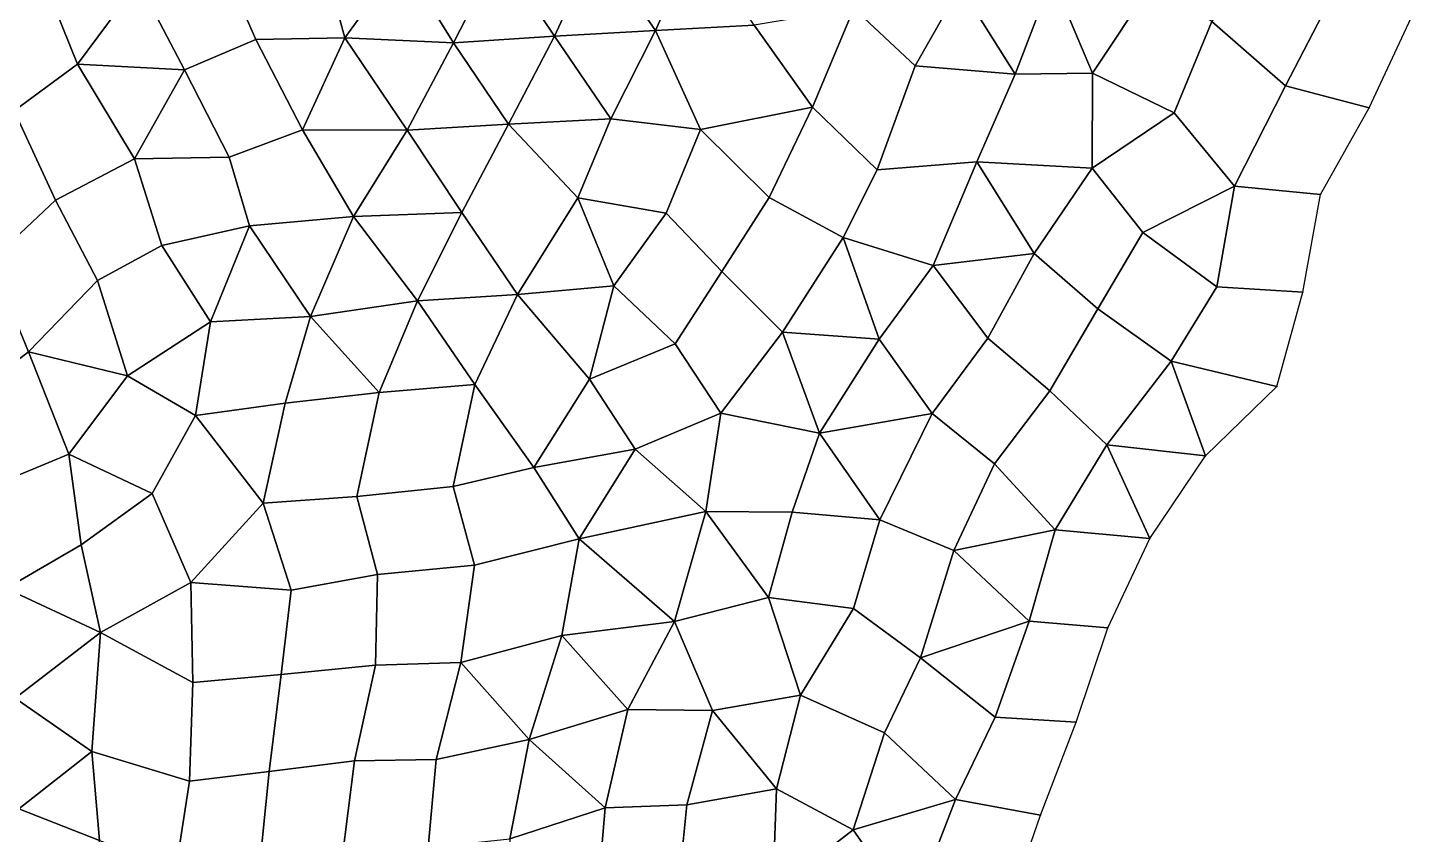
# Model space of a CAD drawing. Extents: x 727294 to 731543, y 8575035 to 8579824.
# Drawn here: x 729821.5 to 730099.4, y 8576063.1 to 8576225.1 of the extents above; entities that cross this region are included whole.
import ezdxf

# ---------------------------------------------------------------- set-up
doc = ezdxf.new("R2010")
doc.units = 0
for name, color, linetype in [('MESH_BOUND', 25, 'CONTINUOUS'), ('MESH_ELEMS', 250, 'CONTINUOUS'), ('MESH_NODES', 18, 'CONTINUOUS')]:
    doc.layers.add(name, color=color, linetype=linetype)

msp = doc.modelspace()

# ---------------------------------------------------------------- linework, layer by layer
at = {"layer": 'MESH_BOUND', "color": 25}
for points in [[(730090.95, 8576209.01, 38.17), (730099.43, 8576227.11, 38.17)], [(730081.17, 8576191.57, 38.17), (730090.95, 8576209.01, 38.17)], [(730077.67, 8576171.97, 38.17), (730081.17, 8576191.57, 38.17)], [(730072.41, 8576153.02, 38.17), (730077.67, 8576171.97, 38.17)], [(730058.12, 8576139.1, 38.17), (730072.41, 8576153.02, 38.17)], [(730046.91, 8576122.54, 38.17), (730058.12, 8576139.1, 38.17)], [(730038.51, 8576104.59, 38.17), (730046.91, 8576122.54, 38.17)], [(730032.14, 8576085.64, 38.17), (730038.51, 8576104.59, 38.17)], [(730024.97, 8576066.97, 38.17), (730032.14, 8576085.64, 38.17)], [(730018.47, 8576048.15, 38.17), (730024.97, 8576066.97, 38.17)]]:
    msp.add_polyline3d(points, dxfattribs=at)
at = {"layer": 'MESH_ELEMS', "color": 179}
for points in [[(729879.37, 8576244.75, 34.35), (729860.29, 8576238.96, 34.25), (729867.33, 8576222.71, 34.45), (729885.21, 8576223.04, 35.39)], [(729885.21, 8576223.04, 35.39), (729896.7, 8576238.81, 35.09), (729879.37, 8576244.75, 34.35), (729885.21, 8576223.04, 35.39)], [(729987.45, 8576228.97, 35.16), (729999.78, 8576217.43, 35.86), (730008.81, 8576233.39, 37.24), (729996.41, 8576244.67, 35.12)], [(729935.75, 8576241.71, 35.08), (729916.25, 8576240.03, 35.09), (729927.33, 8576223.43, 35.11), (729935.75, 8576241.71, 35.08)], [(729927.33, 8576223.43, 35.11), (729947.61, 8576224.57, 35.16), (729935.75, 8576241.71, 35.08), (729927.33, 8576223.43, 35.11)], [(729947.61, 8576224.57, 35.16), (729955.78, 8576242.9, 35.11), (729935.75, 8576241.71, 35.08), (729947.61, 8576224.57, 35.16)], [(729955.78, 8576242.9, 35.11), (729947.61, 8576224.57, 35.16), (729967.44, 8576225.64, 35.2), (729955.78, 8576242.9, 35.11)], [(730059.34, 8576226.38, 38.17), (730074.18, 8576213.4, 38.17), (730083.31, 8576231.14, 38.17), (730069.21, 8576241.26, 38.17)], [(729860.29, 8576238.96, 34.25), (729843.77, 8576234.34, 34.41), (729853.04, 8576216.67, 34.73), (729867.33, 8576222.71, 34.45)], [(729896.7, 8576238.81, 35.09), (729885.21, 8576223.04, 35.39), (729907.05, 8576222.07, 35.24), (729896.7, 8576238.81, 35.09)], [(729907.05, 8576222.07, 35.24), (729916.25, 8576240.03, 35.09), (729896.7, 8576238.81, 35.09), (729907.05, 8576222.07, 35.24)], [(729907.05, 8576222.07, 35.24), (729927.33, 8576223.43, 35.11), (729916.25, 8576240.03, 35.09), (729907.05, 8576222.07, 35.24)], [(729831.52, 8576217.75, 35.28), (729823.81, 8576236.95, 34.72), (729808.88, 8576227.41, 35.13), (729818.83, 8576208.38, 34.94)], [(729843.77, 8576234.34, 34.41), (729823.81, 8576236.95, 34.72), (729831.52, 8576217.75, 35.28), (729843.77, 8576234.34, 34.41)], [(729843.77, 8576234.34, 34.41), (729831.52, 8576217.75, 35.28), (729853.04, 8576216.67, 34.73), (729843.77, 8576234.34, 34.41)], [(729999.78, 8576217.43, 35.86), (730019.89, 8576215.77, 38.17), (730008.81, 8576233.39, 37.24), (729999.78, 8576217.43, 35.86)], [(730008.81, 8576233.39, 37.24), (730019.89, 8576215.77, 38.17), (730027.29, 8576235.21, 38.17), (730008.81, 8576233.39, 37.24)], [(730035.37, 8576215.96, 38.17), (730027.29, 8576235.21, 38.17), (730019.89, 8576215.77, 38.17), (730035.37, 8576215.96, 38.17)], [(730035.37, 8576215.96, 38.17), (730047.38, 8576234.06, 38.17), (730027.29, 8576235.21, 38.17), (730035.37, 8576215.96, 38.17)], [(730035.37, 8576215.96, 38.17), (730051.83, 8576207.98, 38.17), (730059.34, 8576226.38, 38.17), (730047.38, 8576234.06, 38.17)], [(730090.95, 8576209.01, 38.17), (730099.43, 8576227.11, 38.17), (730083.31, 8576231.14, 38.17), (730074.18, 8576213.4, 38.17)], [(729979.19, 8576209.14, 35.27), (729987.45, 8576228.97, 35.16), (729967.44, 8576225.64, 35.2), (729979.19, 8576209.14, 35.27)], [(729999.78, 8576217.43, 35.86), (729987.45, 8576228.97, 35.16), (729979.19, 8576209.14, 35.27), (729992.15, 8576196.56, 35.31)], [(729927.33, 8576223.43, 35.11), (729938.63, 8576206.78, 35.32), (729947.61, 8576224.57, 35.16), (729927.33, 8576223.43, 35.11)], [(729956.7, 8576204.68, 35.34), (729947.61, 8576224.57, 35.16), (729938.63, 8576206.78, 35.32), (729956.7, 8576204.68, 35.34)], [(729956.7, 8576204.68, 35.34), (729979.19, 8576209.14, 35.27), (729967.44, 8576225.64, 35.2), (729947.61, 8576224.57, 35.16)], [(730051.83, 8576207.98, 38.17), (730063.92, 8576193.29, 38.17), (730074.18, 8576213.4, 38.17), (730059.34, 8576226.38, 38.17)], [(729861.99, 8576199.13, 34.62), (729876.72, 8576204.59, 35.33), (729867.33, 8576222.71, 34.45), (729853.04, 8576216.67, 34.73)], [(729876.72, 8576204.59, 35.33), (729885.21, 8576223.04, 35.39), (729867.33, 8576222.71, 34.45), (729876.72, 8576204.59, 35.33)], [(729897.76, 8576204.55, 35.71), (729885.21, 8576223.04, 35.39), (729876.72, 8576204.59, 35.33), (729897.76, 8576204.55, 35.71)], [(729897.76, 8576204.55, 35.71), (729907.05, 8576222.07, 35.24), (729885.21, 8576223.04, 35.39), (729897.76, 8576204.55, 35.71)], [(729897.76, 8576204.55, 35.71), (729918.13, 8576205.7, 35.29), (729907.05, 8576222.07, 35.24), (729897.76, 8576204.55, 35.71)], [(729907.05, 8576222.07, 35.24), (729918.13, 8576205.7, 35.29), (729927.33, 8576223.43, 35.11), (729907.05, 8576222.07, 35.24)], [(729927.33, 8576223.43, 35.11), (729918.13, 8576205.7, 35.29), (729938.63, 8576206.78, 35.32), (729927.33, 8576223.43, 35.11)], [(729843.02, 8576198.74, 34.54), (729831.52, 8576217.75, 35.28), (729818.83, 8576208.38, 34.94), (729827.09, 8576190.44, 34.53)], [(729831.52, 8576217.75, 35.28), (729843.02, 8576198.74, 34.54), (729853.04, 8576216.67, 34.73), (729831.52, 8576217.75, 35.28)], [(729843.02, 8576198.74, 34.54), (729861.99, 8576199.13, 34.62), (729853.04, 8576216.67, 34.73), (729843.02, 8576198.74, 34.54)], [(729999.78, 8576217.43, 35.86), (729992.15, 8576196.56, 35.31), (730012.17, 8576198.18, 38.17), (730019.89, 8576215.77, 38.17)], [(730035.33, 8576196.91, 38.17), (730035.37, 8576215.96, 38.17), (730019.89, 8576215.77, 38.17), (730012.17, 8576198.18, 38.17)], [(730035.37, 8576215.96, 38.17), (730035.33, 8576196.91, 38.17), (730051.83, 8576207.98, 38.17), (730035.37, 8576215.96, 38.17)], [(730081.17, 8576191.57, 38.17), (730090.95, 8576209.01, 38.17), (730074.18, 8576213.4, 38.17), (730063.92, 8576193.29, 38.17)], [(729805.57, 8576193.91, 34.5), (729814.16, 8576178.27, 34.66), (729827.09, 8576190.44, 34.53), (729818.83, 8576208.38, 34.94)], [(729956.7, 8576204.68, 35.34), (729970.45, 8576190.99, 35.44), (729979.19, 8576209.14, 35.27), (729956.7, 8576204.68, 35.34)], [(729970.45, 8576190.99, 35.44), (729985.3, 8576182.99, 35.69), (729992.15, 8576196.56, 35.31), (729979.19, 8576209.14, 35.27)], [(730045.54, 8576183.96, 38.17), (730063.92, 8576193.29, 38.17), (730051.83, 8576207.98, 38.17), (730035.33, 8576196.91, 38.17)], [(729897.76, 8576204.55, 35.71), (729908.71, 8576187.99, 35.97), (729918.13, 8576205.7, 35.29), (729897.76, 8576204.55, 35.71)], [(729908.71, 8576187.99, 35.97), (729919.92, 8576171.53, 35.96), (729932.05, 8576190.96, 35.63), (729918.13, 8576205.7, 35.29)], [(729918.13, 8576205.7, 35.29), (729932.05, 8576190.96, 35.63), (729938.63, 8576206.78, 35.32), (729918.13, 8576205.7, 35.29)], [(729949.78, 8576187.85, 35.55), (729956.7, 8576204.68, 35.34), (729938.63, 8576206.78, 35.32), (729932.05, 8576190.96, 35.63)], [(729876.72, 8576204.59, 35.33), (729861.99, 8576199.13, 34.62), (729866.07, 8576185.29, 34.64), (729886.98, 8576187.19, 35.6)], [(729886.98, 8576187.19, 35.6), (729897.76, 8576204.55, 35.71), (729876.72, 8576204.59, 35.33), (729886.98, 8576187.19, 35.6)], [(729897.76, 8576204.55, 35.71), (729886.98, 8576187.19, 35.6), (729908.71, 8576187.99, 35.97), (729897.76, 8576204.55, 35.71)], [(729970.45, 8576190.99, 35.44), (729956.7, 8576204.68, 35.34), (729949.78, 8576187.85, 35.55), (729960.95, 8576176.12, 35.64)], [(729827.09, 8576190.44, 34.53), (729835.55, 8576174.3, 34.47), (729848.51, 8576181.34, 34.49), (729843.02, 8576198.74, 34.54)], [(729848.51, 8576181.34, 34.49), (729866.07, 8576185.29, 34.64), (729861.99, 8576199.13, 34.62), (729843.02, 8576198.74, 34.54)], [(730003.4, 8576177.34, 38.17), (730012.17, 8576198.18, 38.17), (729992.15, 8576196.56, 35.31), (729985.3, 8576182.99, 35.69)], [(730012.17, 8576198.18, 38.17), (730003.4, 8576177.34, 38.17), (730023.69, 8576179.77, 38.17), (730012.17, 8576198.18, 38.17)], [(730012.17, 8576198.18, 38.17), (730023.69, 8576179.77, 38.17), (730035.33, 8576196.91, 38.17), (730012.17, 8576198.18, 38.17)], [(730045.54, 8576183.96, 38.17), (730035.33, 8576196.91, 38.17), (730023.69, 8576179.77, 38.17), (730036.49, 8576168.64, 38.17)], [(729932.05, 8576190.96, 35.63), (729919.92, 8576171.53, 35.96), (729939.28, 8576173.28, 35.82), (729932.05, 8576190.96, 35.63)], [(729932.05, 8576190.96, 35.63), (729939.28, 8576173.28, 35.82), (729949.78, 8576187.85, 35.55), (729932.05, 8576190.96, 35.63)], [(729960.95, 8576176.12, 35.64), (729973.14, 8576163.92, 35.87), (729985.3, 8576182.99, 35.69), (729970.45, 8576190.99, 35.44)], [(730045.54, 8576183.96, 38.17), (730060.39, 8576173.08, 38.17), (730063.92, 8576193.29, 38.17), (730045.54, 8576183.96, 38.17)], [(730077.67, 8576171.97, 38.17), (730081.17, 8576191.57, 38.17), (730063.92, 8576193.29, 38.17), (730060.39, 8576173.08, 38.17)], [(729814.16, 8576178.27, 34.66), (729821.68, 8576159.98, 34.57), (729835.55, 8576174.3, 34.47), (729827.09, 8576190.44, 34.53)], [(729848.51, 8576181.34, 34.49), (729858.24, 8576166.04, 34.58), (729866.07, 8576185.29, 34.64), (729848.51, 8576181.34, 34.49)], [(729858.24, 8576166.04, 34.58), (729878.31, 8576167.1, 34.87), (729866.07, 8576185.29, 34.64), (729858.24, 8576166.04, 34.58)], [(729886.98, 8576187.19, 35.6), (729866.07, 8576185.29, 34.64), (729878.31, 8576167.1, 34.87), (729886.98, 8576187.19, 35.6)], [(729899.85, 8576170.21, 36.06), (729886.98, 8576187.19, 35.6), (729878.31, 8576167.1, 34.87), (729899.85, 8576170.21, 36.06)], [(729886.98, 8576187.19, 35.6), (729899.85, 8576170.21, 36.06), (729908.71, 8576187.99, 35.97), (729886.98, 8576187.19, 35.6)], [(729908.71, 8576187.99, 35.97), (729899.85, 8576170.21, 36.06), (729919.92, 8576171.53, 35.96), (729908.71, 8576187.99, 35.97)], [(729939.28, 8576173.28, 35.82), (729951.55, 8576161.58, 35.91), (729960.95, 8576176.12, 35.64), (729949.78, 8576187.85, 35.55)], [(729992.54, 8576162.57, 38.17), (729985.3, 8576182.99, 35.69), (729973.14, 8576163.92, 35.87), (729992.54, 8576162.57, 38.17)], [(729992.54, 8576162.57, 38.17), (730003.4, 8576177.34, 38.17), (729985.3, 8576182.99, 35.69), (729992.54, 8576162.57, 38.17)], [(730060.39, 8576173.08, 38.17), (730045.54, 8576183.96, 38.17), (730036.49, 8576168.64, 38.17), (730051.19, 8576158.13, 38.17)], [(729858.24, 8576166.04, 34.58), (729848.51, 8576181.34, 34.49), (729835.55, 8576174.3, 34.47), (729841.61, 8576155.19, 34.5)], [(730014.41, 8576162.73, 38.17), (730023.69, 8576179.77, 38.17), (730003.4, 8576177.34, 38.17), (730014.41, 8576162.73, 38.17)], [(730036.49, 8576168.64, 38.17), (730023.69, 8576179.77, 38.17), (730014.41, 8576162.73, 38.17), (730026.84, 8576152.15, 38.17)], [(729800.32, 8576167.36, 34.52), (729807.17, 8576148.79, 34.59), (729821.68, 8576159.98, 34.57), (729814.16, 8576178.27, 34.66)], [(730014.41, 8576162.73, 38.17), (730003.4, 8576177.34, 38.17), (729992.54, 8576162.57, 38.17), (730003.22, 8576147.63, 38.17)], [(729841.61, 8576155.19, 34.5), (729835.55, 8576174.3, 34.47), (729821.68, 8576159.98, 34.57), (729841.61, 8576155.19, 34.5)], [(729951.55, 8576161.58, 35.91), (729960.75, 8576147.69, 35.94), (729973.14, 8576163.92, 35.87), (729960.95, 8576176.12, 35.64)], [(729899.85, 8576170.21, 36.06), (729911.35, 8576153.44, 35.9), (729919.92, 8576171.53, 35.96), (729899.85, 8576170.21, 36.06)], [(729934.4, 8576154.51, 35.91), (729919.92, 8576171.53, 35.96), (729911.35, 8576153.44, 35.9), (729923.18, 8576136.79, 35.86)], [(729934.4, 8576154.51, 35.91), (729939.28, 8576173.28, 35.82), (729919.92, 8576171.53, 35.96), (729934.4, 8576154.51, 35.91)], [(729934.4, 8576154.51, 35.91), (729951.55, 8576161.58, 35.91), (729939.28, 8576173.28, 35.82), (729934.4, 8576154.51, 35.91)], [(730072.41, 8576153.02, 38.17), (730077.67, 8576171.97, 38.17), (730060.39, 8576173.08, 38.17), (730051.19, 8576158.13, 38.17)], [(729899.85, 8576170.21, 36.06), (729878.31, 8576167.1, 34.87), (729892.14, 8576151.86, 36.03), (729899.85, 8576170.21, 36.06)], [(729892.14, 8576151.86, 36.03), (729911.35, 8576153.44, 35.9), (729899.85, 8576170.21, 36.06), (729892.14, 8576151.86, 36.03)], [(730051.19, 8576158.13, 38.17), (730036.49, 8576168.64, 38.17), (730026.84, 8576152.15, 38.17), (730038.26, 8576141.31, 38.17)], [(729855.24, 8576147.18, 34.95), (729858.24, 8576166.04, 34.58), (729841.61, 8576155.19, 34.5), (729855.24, 8576147.18, 34.95)], [(729858.24, 8576166.04, 34.58), (729855.24, 8576147.18, 34.95), (729873.27, 8576149.69, 35.29), (729878.31, 8576167.1, 34.87)], [(729878.31, 8576167.1, 34.87), (729873.27, 8576149.69, 35.29), (729892.14, 8576151.86, 36.03), (729878.31, 8576167.1, 34.87)], [(729960.75, 8576147.69, 35.94), (729980.58, 8576143.64, 38.17), (729973.14, 8576163.92, 35.87), (729960.75, 8576147.69, 35.94)], [(729992.54, 8576162.57, 38.17), (729973.14, 8576163.92, 35.87), (729980.58, 8576143.64, 38.17), (729992.54, 8576162.57, 38.17)], [(729943.57, 8576140.46, 35.94), (729960.75, 8576147.69, 35.94), (729951.55, 8576161.58, 35.91), (729934.4, 8576154.51, 35.91)], [(729992.54, 8576162.57, 38.17), (729980.58, 8576143.64, 38.17), (730003.22, 8576147.63, 38.17), (729992.54, 8576162.57, 38.17)], [(730003.22, 8576147.63, 38.17), (730015.73, 8576137.49, 38.17), (730026.84, 8576152.15, 38.17), (730014.41, 8576162.73, 38.17)], [(729829.83, 8576139.44, 35.37), (729821.68, 8576159.98, 34.57), (729807.17, 8576148.79, 34.59), (729813.3, 8576132.61, 35.25)], [(729829.83, 8576139.44, 35.37), (729841.61, 8576155.19, 34.5), (729821.68, 8576159.98, 34.57), (729829.83, 8576139.44, 35.37)], [(730038.26, 8576141.31, 38.17), (730058.12, 8576139.1, 38.17), (730051.19, 8576158.13, 38.17), (730038.26, 8576141.31, 38.17)], [(730058.12, 8576139.1, 38.17), (730072.41, 8576153.02, 38.17), (730051.19, 8576158.13, 38.17), (730058.12, 8576139.1, 38.17)], [(729841.61, 8576155.19, 34.5), (729829.83, 8576139.44, 35.37), (729846.52, 8576131.55, 35.62), (729855.24, 8576147.18, 34.95)], [(729906.96, 8576132.93, 35.74), (729911.35, 8576153.44, 35.9), (729892.14, 8576151.86, 36.03), (729887.61, 8576130.93, 35.49)], [(729911.35, 8576153.44, 35.9), (729906.96, 8576132.93, 35.74), (729923.18, 8576136.79, 35.86), (729911.35, 8576153.44, 35.9)], [(729923.18, 8576136.79, 35.86), (729943.57, 8576140.46, 35.94), (729934.4, 8576154.51, 35.91), (729923.18, 8576136.79, 35.86)], [(730038.26, 8576141.31, 38.17), (730026.84, 8576152.15, 38.17), (730015.73, 8576137.49, 38.17), (730027.91, 8576124.22, 38.17)], [(729873.27, 8576149.69, 35.29), (729855.24, 8576147.18, 34.95), (729868.84, 8576129.58, 35.12), (729873.27, 8576149.69, 35.29)], [(729887.61, 8576130.93, 35.49), (729892.14, 8576151.86, 36.03), (729873.27, 8576149.69, 35.29), (729868.84, 8576129.58, 35.12)], [(729868.84, 8576129.58, 35.12), (729855.24, 8576147.18, 34.95), (729846.52, 8576131.55, 35.62), (729854.29, 8576113.69, 35.66)], [(729960.75, 8576147.69, 35.94), (729943.57, 8576140.46, 35.94), (729957.74, 8576127.96, 35.98), (729960.75, 8576147.69, 35.94)], [(729975.09, 8576127.82, 38.17), (729980.58, 8576143.64, 38.17), (729960.75, 8576147.69, 35.94), (729957.74, 8576127.96, 35.98)], [(729992.7, 8576126.24, 38.17), (730003.22, 8576147.63, 38.17), (729980.58, 8576143.64, 38.17), (729992.7, 8576126.24, 38.17)], [(730015.73, 8576137.49, 38.17), (730003.22, 8576147.63, 38.17), (729992.7, 8576126.24, 38.17), (730007.52, 8576120.13, 38.17)], [(729980.58, 8576143.64, 38.17), (729975.09, 8576127.82, 38.17), (729992.7, 8576126.24, 38.17), (729980.58, 8576143.64, 38.17)], [(730046.91, 8576122.54, 38.17), (730038.26, 8576141.31, 38.17), (730027.91, 8576124.22, 38.17), (730046.91, 8576122.54, 38.17)], [(730046.91, 8576122.54, 38.17), (730058.12, 8576139.1, 38.17), (730038.26, 8576141.31, 38.17), (730046.91, 8576122.54, 38.17)], [(729813.3, 8576132.61, 35.25), (729817.19, 8576112.49, 35.6), (729832.28, 8576121.22, 35.73), (729829.83, 8576139.44, 35.37)], [(729832.28, 8576121.22, 35.73), (729846.52, 8576131.55, 35.62), (729829.83, 8576139.44, 35.37), (729832.28, 8576121.22, 35.73)], [(729923.18, 8576136.79, 35.86), (729932.27, 8576122.46, 35.68), (729943.57, 8576140.46, 35.94), (729923.18, 8576136.79, 35.86)], [(729943.57, 8576140.46, 35.94), (729932.27, 8576122.46, 35.68), (729957.74, 8576127.96, 35.98), (729943.57, 8576140.46, 35.94)], [(729911.25, 8576117.12, 35.43), (729932.27, 8576122.46, 35.68), (729923.18, 8576136.79, 35.86), (729906.96, 8576132.93, 35.74)], [(730015.73, 8576137.49, 38.17), (730007.52, 8576120.13, 38.17), (730027.91, 8576124.22, 38.17), (730015.73, 8576137.49, 38.17)], [(729891.76, 8576115.28, 35.32), (729911.25, 8576117.12, 35.43), (729906.96, 8576132.93, 35.74), (729887.61, 8576130.93, 35.49)], [(729854.29, 8576113.69, 35.66), (729846.52, 8576131.55, 35.62), (729832.28, 8576121.22, 35.73), (729836.18, 8576103.65, 35.72)], [(729887.61, 8576130.93, 35.49), (729868.84, 8576129.58, 35.12), (729874.44, 8576112.14, 35.2), (729891.76, 8576115.28, 35.32)], [(729874.44, 8576112.14, 35.2), (729868.84, 8576129.58, 35.12), (729854.29, 8576113.69, 35.66), (729874.44, 8576112.14, 35.2)], [(729957.74, 8576127.96, 35.98), (729932.27, 8576122.46, 35.68), (729951.44, 8576105.85, 35.63), (729957.74, 8576127.96, 35.98)], [(729951.44, 8576105.85, 35.63), (729970.33, 8576110.68, 38.17), (729957.74, 8576127.96, 35.98), (729951.44, 8576105.85, 35.63)], [(729975.09, 8576127.82, 38.17), (729957.74, 8576127.96, 35.98), (729970.33, 8576110.68, 38.17), (729975.09, 8576127.82, 38.17)], [(729987.39, 8576108.43, 38.17), (729992.7, 8576126.24, 38.17), (729975.09, 8576127.82, 38.17), (729970.33, 8576110.68, 38.17)], [(729987.39, 8576108.43, 38.17), (730000.86, 8576098.54, 38.17), (730007.52, 8576120.13, 38.17), (729992.7, 8576126.24, 38.17)], [(730022.7, 8576105.91, 38.17), (730027.91, 8576124.22, 38.17), (730007.52, 8576120.13, 38.17), (730022.7, 8576105.91, 38.17)], [(730038.51, 8576104.59, 38.17), (730046.91, 8576122.54, 38.17), (730027.91, 8576124.22, 38.17), (730022.7, 8576105.91, 38.17)], [(729928.8, 8576103.02, 35.56), (729932.27, 8576122.46, 35.68), (729911.25, 8576117.12, 35.43), (729908.56, 8576097.63, 35.51)], [(729951.44, 8576105.85, 35.63), (729932.27, 8576122.46, 35.68), (729928.8, 8576103.02, 35.56), (729951.44, 8576105.85, 35.63)], [(729832.28, 8576121.22, 35.73), (729817.19, 8576112.49, 35.6), (729836.18, 8576103.65, 35.72), (729832.28, 8576121.22, 35.73)], [(730000.86, 8576098.54, 38.17), (730022.7, 8576105.91, 38.17), (730007.52, 8576120.13, 38.17), (730000.86, 8576098.54, 38.17)], [(729891.76, 8576115.28, 35.32), (729891.41, 8576097.1, 35.44), (729908.56, 8576097.63, 35.51), (729911.25, 8576117.12, 35.43)], [(729836.18, 8576103.65, 35.72), (729854.71, 8576093.61, 35), (729854.29, 8576113.69, 35.66), (729836.18, 8576103.65, 35.72)], [(729872.45, 8576095.18, 35.34), (729874.44, 8576112.14, 35.2), (729854.29, 8576113.69, 35.66), (729854.71, 8576093.61, 35)], [(729891.41, 8576097.1, 35.44), (729891.76, 8576115.28, 35.32), (729874.44, 8576112.14, 35.2), (729872.45, 8576095.18, 35.34)], [(729836.18, 8576103.65, 35.72), (729817.19, 8576112.49, 35.6), (729819.03, 8576090.47, 35.66), (729836.18, 8576103.65, 35.72)], [(729959.11, 8576087.93, 35.87), (729976.76, 8576091.01, 38.17), (729970.33, 8576110.68, 38.17), (729951.44, 8576105.85, 35.63)], [(729976.76, 8576091.01, 38.17), (729987.39, 8576108.43, 38.17), (729970.33, 8576110.68, 38.17), (729976.76, 8576091.01, 38.17)], [(729976.76, 8576091.01, 38.17), (729993.64, 8576083.49, 38.17), (730000.86, 8576098.54, 38.17), (729987.39, 8576108.43, 38.17)], [(729951.44, 8576105.85, 35.63), (729928.8, 8576103.02, 35.56), (729942.04, 8576088.19, 35.72), (729951.44, 8576105.85, 35.63)], [(729942.04, 8576088.19, 35.72), (729959.11, 8576087.93, 35.87), (729951.44, 8576105.85, 35.63), (729942.04, 8576088.19, 35.72)], [(730022.7, 8576105.91, 38.17), (730000.86, 8576098.54, 38.17), (730015.82, 8576086.64, 38.17), (730022.7, 8576105.91, 38.17)], [(730032.14, 8576085.64, 38.17), (730038.51, 8576104.59, 38.17), (730022.7, 8576105.91, 38.17), (730015.82, 8576086.64, 38.17)], [(729836.18, 8576103.65, 35.72), (729819.03, 8576090.47, 35.66), (729834.39, 8576079.71, 35.07), (729836.18, 8576103.65, 35.72)], [(729854.71, 8576093.61, 35), (729836.18, 8576103.65, 35.72), (729834.39, 8576079.71, 35.07), (729854.06, 8576073.76, 35.08)], [(729928.8, 8576103.02, 35.56), (729908.56, 8576097.63, 35.51), (729922.24, 8576082.13, 35.68), (729928.8, 8576103.02, 35.56)], [(729922.24, 8576082.13, 35.68), (729942.04, 8576088.19, 35.72), (729928.8, 8576103.02, 35.56), (729922.24, 8576082.13, 35.68)], [(729887.17, 8576077.86, 35.54), (729891.41, 8576097.1, 35.44), (729872.45, 8576095.18, 35.34), (729870.03, 8576075.74, 35.45)], [(729903.59, 8576078.15, 35.64), (729908.56, 8576097.63, 35.51), (729891.41, 8576097.1, 35.44), (729887.17, 8576077.86, 35.54)], [(729922.24, 8576082.13, 35.68), (729908.56, 8576097.63, 35.51), (729903.59, 8576078.15, 35.64), (729922.24, 8576082.13, 35.68)], [(729993.64, 8576083.49, 38.17), (730007.89, 8576070.08, 38.17), (730015.82, 8576086.64, 38.17), (730000.86, 8576098.54, 38.17)], [(729870.03, 8576075.74, 35.45), (729872.45, 8576095.18, 35.34), (729854.71, 8576093.61, 35), (729854.06, 8576073.76, 35.08)], [(729976.76, 8576091.01, 38.17), (729959.11, 8576087.93, 35.87), (729971.96, 8576072.21, 38.17), (729976.76, 8576091.01, 38.17)], [(729971.96, 8576072.21, 38.17), (729987.36, 8576063.97, 38.17), (729993.64, 8576083.49, 38.17), (729976.76, 8576091.01, 38.17)], [(729819.75, 8576068.19, 35), (729834.39, 8576079.71, 35.07), (729819.03, 8576090.47, 35.66), (729802.32, 8576079.85, 35.14)], [(729922.24, 8576082.13, 35.68), (729937.51, 8576068.43, 35.86), (729942.04, 8576088.19, 35.72), (729922.24, 8576082.13, 35.68)], [(729953.95, 8576069.03, 35.91), (729959.11, 8576087.93, 35.87), (729942.04, 8576088.19, 35.72), (729937.51, 8576068.43, 35.86)], [(729959.11, 8576087.93, 35.87), (729953.95, 8576069.03, 35.91), (729971.96, 8576072.21, 38.17), (729959.11, 8576087.93, 35.87)], [(730024.97, 8576066.97, 38.17), (730032.14, 8576085.64, 38.17), (730015.82, 8576086.64, 38.17), (730007.89, 8576070.08, 38.17)], [(729993.64, 8576083.49, 38.17), (729987.36, 8576063.97, 38.17), (730007.89, 8576070.08, 38.17), (729993.64, 8576083.49, 38.17)], [(729834.39, 8576079.71, 35.07), (729819.75, 8576068.19, 35), (729835.95, 8576061.88, 35.02), (729834.39, 8576079.71, 35.07)], [(729854.06, 8576073.76, 35.08), (729834.39, 8576079.71, 35.07), (729835.95, 8576061.88, 35.02), (729851.27, 8576056, 35.02)], [(729918.38, 8576062.21, 35.83), (729922.24, 8576082.13, 35.68), (729903.59, 8576078.15, 35.64), (729901.99, 8576060.43, 35.77)], [(729937.51, 8576068.43, 35.86), (729922.24, 8576082.13, 35.68), (729918.38, 8576062.21, 35.83), (729937.51, 8576068.43, 35.86)], [(729884.64, 8576057.78, 35.47), (729887.17, 8576077.86, 35.54), (729870.03, 8576075.74, 35.45), (729867.94, 8576055.16, 35.35)], [(729901.99, 8576060.43, 35.77), (729903.59, 8576078.15, 35.64), (729887.17, 8576077.86, 35.54), (729884.64, 8576057.78, 35.47)], [(729867.94, 8576055.16, 35.35), (729870.03, 8576075.74, 35.45), (729854.06, 8576073.76, 35.08), (729851.27, 8576056, 35.02)], [(729971.22, 8576051.52, 38.17), (729971.96, 8576072.21, 38.17), (729953.95, 8576069.03, 35.91), (729952.13, 8576050.92, 36.07)], [(729987.36, 8576063.97, 38.17), (729971.96, 8576072.21, 38.17), (729971.22, 8576051.52, 38.17), (729987.36, 8576063.97, 38.17)], [(729952.13, 8576050.92, 36.07), (729953.95, 8576069.03, 35.91), (729937.51, 8576068.43, 35.86), (729935.95, 8576050.37, 36.02)], [(729987.36, 8576063.97, 38.17), (729999.06, 8576047.18, 38.17), (730007.89, 8576070.08, 38.17), (729987.36, 8576063.97, 38.17)], [(730018.47, 8576048.15, 38.17), (730024.97, 8576066.97, 38.17), (730007.89, 8576070.08, 38.17), (729999.06, 8576047.18, 38.17)], [(729835.95, 8576061.88, 35.02), (729819.75, 8576068.19, 35), (729819.01, 8576048.29, 35.04), (729833.27, 8576044.25, 35.01)], [(729935.95, 8576050.37, 36.02), (729937.51, 8576068.43, 35.86), (729918.38, 8576062.21, 35.83), (729917.62, 8576044.41, 36)], [(729987.36, 8576063.97, 38.17), (729971.22, 8576051.52, 38.17), (729983, 8576038.64, 38.17), (729999.06, 8576047.18, 38.17)]]:
    msp.add_3dface(points, dxfattribs=at)
at = {"layer": 'MESH_NODES', "color": 18}
for p in [(729947.61, 8576224.57, 35.16), (729867.33, 8576222.71, 34.45), (729885.21, 8576223.04, 35.39), (729907.05, 8576222.07, 35.24), (729927.33, 8576223.43, 35.11), (729831.52, 8576217.75, 35.28), (729853.04, 8576216.67, 34.73), (729999.78, 8576217.43, 35.86), (730035.37, 8576215.96, 38.17), (730019.89, 8576215.77, 38.17), (730074.18, 8576213.4, 38.17), (729979.19, 8576209.14, 35.27), (730051.83, 8576207.98, 38.17), (730090.95, 8576209.01, 38.17), (729918.13, 8576205.7, 35.29), (729938.63, 8576206.78, 35.32), (729876.72, 8576204.59, 35.33), (729897.76, 8576204.55, 35.71), (729956.7, 8576204.68, 35.34), (729843.02, 8576198.74, 34.54), (729861.99, 8576199.13, 34.62), (729992.15, 8576196.56, 35.31), (730012.17, 8576198.18, 38.17), (730035.33, 8576196.91, 38.17), (729932.05, 8576190.96, 35.63), (729970.45, 8576190.99, 35.44), (730063.92, 8576193.29, 38.17), (730081.17, 8576191.57, 38.17), (729827.09, 8576190.44, 34.53), (729866.07, 8576185.29, 34.64), (729886.98, 8576187.19, 35.6), (729908.71, 8576187.99, 35.97), (729949.78, 8576187.85, 35.55), (729985.3, 8576182.99, 35.69), (730045.54, 8576183.96, 38.17), (729848.51, 8576181.34, 34.49), (730023.69, 8576179.77, 38.17), (730003.4, 8576177.34, 38.17), (729835.55, 8576174.3, 34.47), (729960.95, 8576176.12, 35.64), (729919.92, 8576171.53, 35.96), (729939.28, 8576173.28, 35.82), (730060.39, 8576173.08, 38.17), (730077.67, 8576171.97, 38.17), (729899.85, 8576170.21, 36.06), (730036.49, 8576168.64, 38.17), (729858.24, 8576166.04, 34.58), (729878.31, 8576167.1, 34.87), (729973.14, 8576163.92, 35.87), (729951.55, 8576161.58, 35.91), (729992.54, 8576162.57, 38.17), (730014.41, 8576162.73, 38.17), (729821.68, 8576159.98, 34.57), (730051.19, 8576158.13, 38.17), (729841.61, 8576155.19, 34.5), (729911.35, 8576153.44, 35.9), (729934.4, 8576154.51, 35.91), (730026.84, 8576152.15, 38.17), (730072.41, 8576153.02, 38.17), (729873.27, 8576149.69, 35.29), (729892.14, 8576151.86, 36.03), (729855.24, 8576147.18, 34.95), (729960.75, 8576147.69, 35.94), (730003.22, 8576147.63, 38.17), (729980.58, 8576143.64, 38.17), (730038.26, 8576141.31, 38.17), (729829.83, 8576139.44, 35.37), (729943.57, 8576140.46, 35.94), (730058.12, 8576139.1, 38.17), (729923.18, 8576136.79, 35.86), (730015.73, 8576137.49, 38.17), (729906.96, 8576132.93, 35.74), (729846.52, 8576131.55, 35.62), (729887.61, 8576130.93, 35.49), (729868.84, 8576129.58, 35.12), (729957.74, 8576127.96, 35.98), (729975.09, 8576127.82, 38.17), (729992.7, 8576126.24, 38.17), (730027.91, 8576124.22, 38.17), (729932.27, 8576122.46, 35.68), (730046.91, 8576122.54, 38.17), (729832.28, 8576121.22, 35.73), (730007.52, 8576120.13, 38.17), (729911.25, 8576117.12, 35.43), (729854.29, 8576113.69, 35.66), (729891.76, 8576115.28, 35.32), (729874.44, 8576112.14, 35.2), (729970.33, 8576110.68, 38.17), (729987.39, 8576108.43, 38.17), (729951.44, 8576105.85, 35.63), (730022.7, 8576105.91, 38.17), (729836.18, 8576103.65, 35.72), (729928.8, 8576103.02, 35.56), (730038.51, 8576104.59, 38.17), (729891.41, 8576097.1, 35.44), (729908.56, 8576097.63, 35.51), (730000.86, 8576098.54, 38.17), (729854.71, 8576093.61, 35), (729872.45, 8576095.18, 35.34), (729976.76, 8576091.01, 38.17), (729942.04, 8576088.19, 35.72), (729959.11, 8576087.93, 35.87), (730015.82, 8576086.64, 38.17), (730032.14, 8576085.64, 38.17), (729993.64, 8576083.49, 38.17), (729834.39, 8576079.71, 35.07), (729922.24, 8576082.13, 35.68), (729887.17, 8576077.86, 35.54), (729903.59, 8576078.15, 35.64), (729870.03, 8576075.74, 35.45), (729854.06, 8576073.76, 35.08), (729971.96, 8576072.21, 38.17), (729953.95, 8576069.03, 35.91), (730007.89, 8576070.08, 38.17), (729937.51, 8576068.43, 35.86), (730024.97, 8576066.97, 38.17), (729987.36, 8576063.97, 38.17)]:
    msp.add_point(p, dxfattribs=at)

doc.saveas('drawing.dxf')
